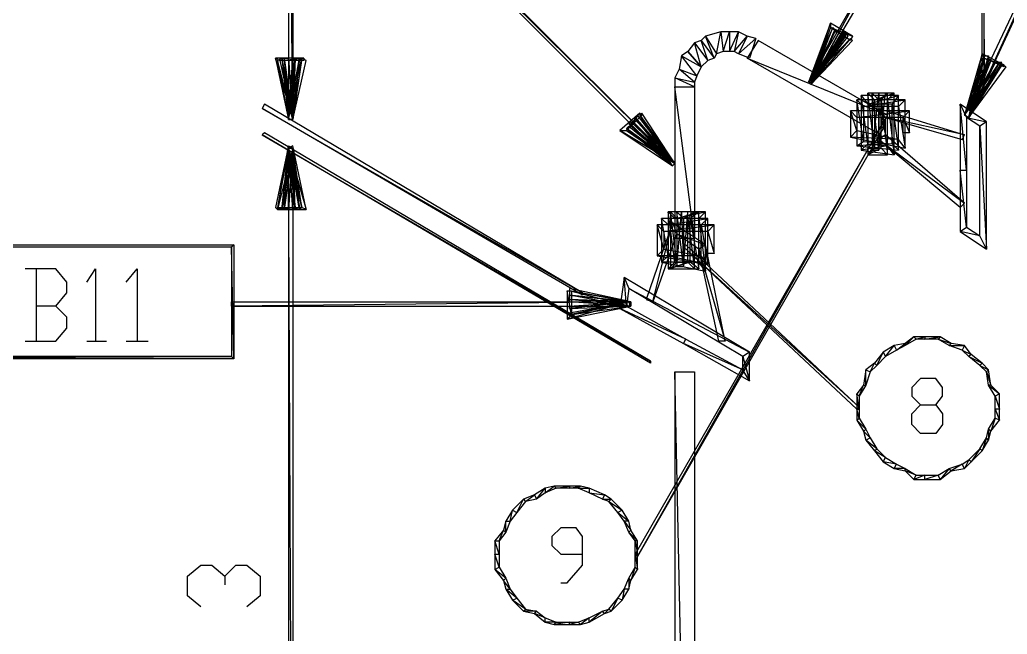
# Model space of a CAD drawing. Header units: millimetres. Extents: x 0 to 818, y 0 to 746.
# Drawn here: x 294 to 348, y 598.4 to 632 of the extents above; entities that cross this region are included whole.
import ezdxf

# ---------------------------------------------------------------- set-up
doc = ezdxf.new("R2010")
doc.units = ezdxf.units.MM
doc.layers.add('DIAGRAM_IMAGE', color=7, linetype='Continuous')
doc.layers.add('DIAGRAM_VECTOR', color=4, linetype='Continuous')
picture_1 = doc.add_image_def('image1.png', size_in_pixel=(3409, 3109))

msp = doc.modelspace()

# ---------------------------------------------------------------- linework, layer by layer
at = {"layer": 'DIAGRAM_VECTOR'}
for p, q in [((329.8, 624.16), (293.44, 660.28)), ((293.44, 660.28), (329.68, 624.04)), ((329.8, 624.16), (293.44, 660.28)), ((293.56, 660.4), (329.8, 624.16)), ((346.6, 649.6), (346.72, 628.72)), ((346.6, 649.6), (346.72, 628.72)), ((346.6, 628.72), (346.6, 649.6)), ((346.72, 628.72), (346.72, 649.6)), ((308.92, 626.56), (308.68, 644.68)), ((308.68, 644.68), (308.68, 626.56)), ((308.92, 626.56), (308.68, 644.68)), ((308.92, 644.68), (308.92, 626.56)), ((354.04, 644.56), (345.64, 626.8)), ((345.88, 626.68), (354.04, 644.56)), ((345.88, 626.68), (354.04, 644.56)), ((354.16, 644.56), (345.88, 626.68)), ((340.6, 634.72), (337.12, 628.6)), ((337.24, 628.48), (340.6, 634.72)), ((337.24, 628.48), (340.6, 634.72)), ((340.84, 634.6), (337.24, 628.48)), ((338.32, 631.84), (337.12, 628.6)), ((337.24, 628.6), (338.32, 631.84)), ((337.24, 628.6), (338.32, 631.84)), ((338.32, 631.84), (338.32, 631.6)), ((338.32, 631.84), (338.32, 631.6)), ((339.52, 631.12), (338.32, 631.84)), ((332.32, 631.36), (331.48, 631.12)), ((332.08, 630.16), (332.32, 631.36)), ((332.08, 630.16), (332.32, 631.36)), ((332.32, 631.36), (332.44, 630.28)), ((332.32, 631.36), (332.44, 630.28)), ((332.8, 631.36), (332.32, 631.36)), ((332.44, 630.28), (332.8, 631.36)), ((332.44, 630.28), (332.8, 631.36)), ((332.8, 631.36), (332.8, 630.28)), ((332.8, 631.36), (332.8, 630.28)), ((332.8, 630.28), (333.28, 631.36)), ((333.28, 631.36), (332.8, 631.36)), ((332.8, 630.28), (333.28, 631.36)), ((333.28, 631.36), (333.04, 630.28)), ((333.28, 631.36), (333.04, 630.28)), ((333.76, 631.12), (333.28, 631.36)), ((338.44, 631.6), (337.12, 628.6)), ((338.44, 631.6), (337.12, 628.6)), ((337.12, 628.6), (339.04, 631.36)), ((338.56, 631.36), (337.12, 628.6)), ((338.32, 631.6), (337.24, 628.6)), ((337.24, 628.48), (338.44, 631.6)), ((337.24, 628.48), (338.44, 631.6)), ((337.24, 628.48), (338.44, 631.6)), ((337.24, 628.48), (338.44, 631.6)), ((338.56, 631.48), (337.24, 628.48)), ((338.56, 631.48), (337.24, 628.48)), ((339.04, 631.36), (337.24, 628.48)), ((337.24, 628.48), (339.16, 631.36)), ((339.04, 631.36), (337.24, 628.48)), ((337.24, 628.48), (338.56, 631.36)), ((337.24, 628.48), (338.56, 631.36)), ((338.8, 631.36), (337.24, 628.48)), ((338.32, 631.6), (339.52, 631.12)), ((338.32, 631.6), (339.52, 631.12)), ((339.4, 630.88), (338.32, 631.6)), ((338.44, 631.6), (338.56, 631.48)), ((338.44, 631.6), (338.56, 631.48)), ((338.56, 631.36), (338.8, 631.36)), ((339.16, 631.36), (339.04, 631.36)), ((330.88, 630.76), (330.52, 630.28)), ((331.24, 630.88), (330.88, 630.76)), ((331.24, 629.44), (330.88, 630.76)), ((331.24, 629.44), (330.88, 630.76)), ((330.88, 630.76), (331.6, 629.8)), ((330.88, 630.76), (331.6, 629.8)), ((331.48, 631.12), (331.24, 630.88)), ((331.6, 629.8), (331.24, 630.88)), ((331.6, 629.8), (331.24, 630.88)), ((331.24, 630.88), (331.96, 629.92)), ((331.24, 630.88), (331.96, 629.92)), ((331.96, 629.92), (331.48, 631.12)), ((331.96, 629.92), (331.48, 631.12)), ((331.48, 631.12), (332.08, 630.16)), ((331.48, 631.12), (332.08, 630.16)), ((333.04, 630.28), (333.76, 631.12)), ((333.04, 630.28), (333.76, 631.12)), ((333.76, 631.12), (333.28, 630.16)), ((333.76, 631.12), (333.28, 630.16)), ((333.28, 630.16), (334.24, 631)), ((333.28, 630.16), (334.24, 631)), ((334.24, 631), (333.76, 631.12)), ((334.36, 630.88), (333.76, 629.92)), ((334.24, 631), (333.88, 629.92)), ((341.44, 626.8), (334.36, 630.88)), ((337.12, 628.6), (339.16, 631.24)), ((337.12, 628.6), (339.04, 631.24)), ((337.12, 628.6), (339.4, 631)), ((339.16, 631.24), (337.24, 628.48)), ((339.16, 631.24), (337.24, 628.48)), ((339.04, 631.24), (337.24, 628.48)), ((339.04, 631.24), (337.24, 628.48)), ((337.24, 628.48), (339.28, 631.12)), ((337.24, 628.48), (339.16, 631.12)), ((339.4, 631), (337.24, 628.48)), ((339.4, 631), (337.24, 628.48)), ((337.24, 628.48), (339.52, 630.88)), ((339.16, 631.12), (339.04, 631.24)), ((339.28, 631.12), (339.16, 631.24)), ((339.52, 631.12), (339.4, 630.88)), ((339.52, 630.88), (339.4, 631)), ((330.52, 630.28), (330.16, 630.04)), ((331.24, 629.44), (330.52, 630.28)), ((330.52, 630.28), (331.24, 629.44)), ((332.44, 630.28), (332.08, 630.16)), ((332.8, 630.28), (332.44, 630.28)), ((333.04, 630.28), (332.8, 630.28)), ((333.28, 630.16), (333.04, 630.28)), ((308.92, 626.56), (307.96, 629.92)), ((307.96, 629.92), (308.68, 626.56)), ((308.92, 626.56), (307.96, 629.92)), ((307.96, 629.92), (308.2, 629.8)), ((307.96, 629.92), (308.2, 629.8)), ((309.52, 629.92), (307.96, 629.92)), ((308.08, 629.8), (308.32, 629.92)), ((308.92, 626.56), (308.08, 629.8)), ((308.08, 629.8), (308.68, 626.56)), ((308.92, 626.56), (308.08, 629.8)), ((308.2, 629.8), (309.52, 629.92)), ((308.2, 629.8), (309.52, 629.92)), ((308.2, 629.8), (308.92, 626.56)), ((309.52, 629.8), (308.2, 629.8)), ((308.32, 629.92), (308.92, 626.56)), ((308.92, 626.56), (308.32, 629.92)), ((308.32, 629.92), (308.68, 626.56)), ((308.92, 626.56), (308.32, 629.92)), ((308.32, 629.92), (308.44, 629.92)), ((308.44, 629.92), (308.92, 626.56)), ((308.92, 626.56), (308.44, 629.92)), ((308.44, 629.92), (308.68, 626.56)), ((308.92, 626.56), (308.44, 629.92)), ((308.44, 629.92), (308.68, 629.92)), ((308.68, 626.56), (309.4, 629.92)), ((308.68, 626.56), (309.28, 629.92)), ((308.68, 626.56), (309.04, 629.92)), ((308.68, 626.56), (308.92, 629.92)), ((308.68, 629.92), (308.92, 626.56)), ((309.4, 629.92), (308.92, 626.56)), ((309.4, 629.92), (308.92, 626.56)), ((309.28, 629.92), (308.92, 626.56)), ((309.28, 629.92), (308.92, 626.56)), ((309.04, 629.92), (308.92, 626.56)), ((308.92, 626.56), (309.28, 629.92)), ((309.04, 629.92), (308.92, 626.56)), ((309.04, 629.92), (308.92, 629.92)), ((308.92, 629.92), (308.92, 626.56)), ((308.92, 626.56), (309.04, 629.92)), ((308.92, 629.92), (308.92, 626.56)), ((308.92, 626.56), (309.64, 629.8)), ((308.92, 626.56), (309.4, 629.8)), ((309.28, 629.92), (309.04, 629.92)), ((309.4, 629.8), (309.28, 629.92)), ((309.64, 629.8), (309.4, 629.92)), ((309.52, 629.92), (309.52, 629.8)), ((330.16, 630.04), (330.04, 629.32)), ((331, 628.96), (330.16, 630.04)), ((331, 628.96), (330.16, 630.04)), ((330.16, 630.04), (331.24, 629.44)), ((330.16, 630.04), (331.24, 629.44)), ((331.6, 629.8), (331.24, 629.44)), ((331.96, 629.92), (331.6, 629.8)), ((332.08, 630.16), (331.96, 629.92)), ((333.88, 629.92), (333.28, 630.16)), ((333.76, 629.92), (341.44, 626.8)), ((333.76, 629.92), (341.44, 626.8)), ((340.84, 625.84), (333.76, 629.92)), ((346.6, 630.16), (345.64, 626.8)), ((346.72, 630.04), (345.64, 626.8)), ((346.72, 629.92), (345.64, 626.8)), ((346.96, 629.92), (345.64, 626.8)), ((345.64, 626.8), (347.56, 629.68)), ((345.64, 626.8), (347.32, 629.68)), ((345.64, 626.8), (347.32, 629.68)), ((345.88, 626.68), (346.6, 630.16)), ((345.88, 626.68), (346.6, 630.16)), ((345.88, 626.68), (346.72, 630.04)), ((345.88, 626.68), (346.72, 630.04)), ((346.96, 630.04), (345.88, 626.68)), ((346.72, 629.92), (345.88, 626.68)), ((345.88, 626.68), (346.72, 629.92)), ((345.88, 626.68), (346.72, 629.92)), ((345.88, 626.68), (346.96, 629.92)), ((345.88, 626.68), (346.96, 629.92)), ((346.96, 629.8), (345.88, 626.68)), ((347.08, 629.8), (345.88, 626.68)), ((347.56, 629.68), (345.88, 626.68)), ((345.88, 626.68), (347.68, 629.68)), ((347.56, 629.68), (345.88, 626.68)), ((347.32, 629.68), (345.88, 626.68)), ((345.88, 626.68), (347.56, 629.68)), ((347.32, 629.68), (345.88, 626.68)), ((347.32, 629.68), (345.88, 626.68)), ((345.88, 626.68), (347.56, 629.68)), ((347.32, 629.68), (345.88, 626.68)), ((346.6, 630.16), (346.72, 629.92)), ((346.6, 630.16), (346.72, 629.92)), ((347.8, 629.56), (346.6, 630.16)), ((346.72, 630.04), (346.96, 630.04)), ((346.72, 629.92), (347.8, 629.56)), ((346.72, 629.92), (347.8, 629.56)), ((347.8, 629.44), (346.72, 629.92)), ((346.72, 629.92), (346.96, 629.8)), ((346.96, 629.92), (347.08, 629.8)), ((347.56, 629.68), (347.32, 629.68)), ((347.56, 629.68), (347.32, 629.68)), ((347.68, 629.68), (347.56, 629.68)), ((330.04, 629.32), (329.8, 628.84)), ((330.88, 628.6), (330.04, 629.32)), ((330.88, 628.6), (330.04, 629.32)), ((330.04, 629.32), (331, 628.96)), ((330.04, 629.32), (331, 628.96)), ((331.24, 629.44), (331, 628.96)), ((345.64, 626.8), (347.68, 629.56)), ((347.68, 629.56), (345.88, 626.68)), ((347.68, 629.56), (345.88, 626.68)), ((345.88, 626.68), (347.92, 629.44)), ((347.92, 629.44), (347.68, 629.56)), ((347.8, 629.56), (347.8, 629.44)), ((330.88, 628.36), (329.8, 628.84)), ((329.8, 628.84), (329.8, 628.36)), ((330.88, 628.36), (329.8, 628.84)), ((329.8, 628.84), (330.88, 628.6)), ((329.8, 628.84), (330.88, 628.6)), ((331, 628.96), (330.88, 628.6)), ((330.88, 628.6), (330.88, 628.36)), ((337.24, 628.48), (337.12, 628.6)), ((337.12, 628.6), (337.24, 628.6)), ((337.24, 628.48), (337.12, 628.6)), ((337.12, 628.6), (337.24, 628.48)), ((337.24, 628.48), (337.12, 628.6)), ((337.12, 628.6), (337.24, 628.48)), ((337.24, 628.48), (337.12, 628.6)), ((337.12, 628.6), (337.24, 628.48)), ((337.12, 628.6), (337.24, 628.48)), ((346.72, 628.72), (346.6, 628.72)), ((330.88, 620.08), (329.8, 628.36)), ((329.8, 628.36), (329.8, 620.08)), ((330.88, 620.08), (329.8, 628.36)), ((329.8, 628.36), (330.88, 628.36)), ((329.8, 628.36), (330.88, 628.36)), ((330.88, 628.36), (330.88, 620.08)), ((340.12, 625.36), (339.76, 627.64)), ((339.76, 627.64), (339.76, 625.12)), ((340.12, 625.36), (339.76, 627.64)), ((339.76, 627.64), (340.12, 627.28)), ((339.76, 627.64), (340.12, 627.28)), ((342.4, 627.64), (339.76, 627.64)), ((340.36, 625.24), (340, 627.88)), ((340, 627.88), (340, 624.88)), ((340.36, 625.24), (340, 627.88)), ((340, 627.88), (340.36, 627.4)), ((340, 627.88), (340.36, 627.4)), ((342.04, 627.88), (340, 627.88)), ((340.12, 627.28), (342.4, 627.64)), ((340.12, 627.28), (342.4, 627.64)), ((340.72, 625), (340.36, 628)), ((340.36, 628), (340.36, 624.64)), ((340.72, 625), (340.36, 628)), ((340.36, 628), (340.72, 627.64)), ((340.36, 628), (340.72, 627.64)), ((341.8, 628), (340.36, 628)), ((340.36, 627.4), (342.04, 627.88)), ((340.36, 627.4), (342.04, 627.88)), ((340.6, 624.88), (340.96, 628)), ((340.96, 624.88), (340.6, 628)), ((340.6, 628), (340.6, 624.88)), ((340.96, 624.88), (340.6, 628)), ((340.6, 628), (340.96, 627.64)), ((340.6, 628), (340.96, 627.64)), ((341.44, 628), (340.6, 628)), ((340.72, 627.64), (341.8, 628)), ((340.72, 627.64), (341.8, 628)), ((340.72, 627.64), (340.72, 625)), ((341.44, 627.64), (340.72, 627.64)), ((341.32, 628), (340.96, 628)), ((340.96, 628), (340.96, 624.88)), ((340.96, 624.88), (341.32, 628)), ((340.96, 628), (340.96, 624.88)), ((340.96, 627.64), (341.44, 628)), ((340.96, 627.64), (341.44, 628)), ((340.96, 627.64), (340.96, 624.88)), ((341.08, 627.64), (340.96, 627.64)), ((341.44, 628), (341.08, 627.64)), ((341.44, 628), (341.08, 627.64)), ((341.08, 627.64), (341.44, 624.64)), ((341.08, 627.64), (341.44, 624.64)), ((341.08, 625), (341.08, 627.64)), ((341.44, 624.64), (341.44, 628)), ((341.8, 628), (341.44, 627.64)), ((341.8, 628), (341.44, 627.64)), ((341.44, 627.64), (341.8, 624.64)), ((341.44, 627.64), (341.8, 624.64)), ((341.44, 625.12), (341.44, 627.64)), ((342.04, 627.88), (341.68, 627.4)), ((342.04, 627.88), (341.68, 627.4)), ((341.8, 624.64), (341.8, 628)), ((342.04, 624.88), (342.04, 627.88)), ((342.4, 627.64), (342.04, 627.28)), ((342.4, 627.64), (342.04, 627.28)), ((342.4, 625), (342.4, 627.64)), ((307.36, 627.4), (307.24, 627.16)), ((307.24, 627.16), (324.76, 617.08)), ((307.24, 627.16), (324.76, 617.08)), ((324.76, 616.96), (307.24, 627.16)), ((324.76, 617.08), (307.36, 627.4)), ((339.76, 625.96), (339.4, 627.04)), ((339.4, 627.04), (339.4, 625.6)), ((339.76, 625.96), (339.4, 627.04)), ((339.4, 627.04), (339.76, 626.68)), ((339.4, 627.04), (339.76, 626.68)), ((342.64, 627.04), (339.4, 627.04)), ((339.76, 626.68), (342.64, 627.04)), ((339.76, 626.68), (342.64, 627.04)), ((340.12, 627.28), (340.12, 625.36)), ((342.04, 627.28), (340.12, 627.28)), ((340.36, 627.4), (340.36, 625.24)), ((341.68, 627.4), (340.36, 627.4)), ((341.32, 626.68), (340.96, 627.16)), ((340.96, 627.16), (345.64, 625.72)), ((341.32, 626.68), (340.96, 627.16)), ((340.96, 627.16), (341.32, 625.72)), ((340.96, 627.16), (341.32, 625.72)), ((340.96, 625.48), (340.96, 627.16)), ((341.68, 627.4), (342.04, 624.88)), ((341.68, 627.4), (342.04, 624.88)), ((341.68, 625.24), (341.68, 627.4)), ((342.04, 627.28), (342.4, 625)), ((342.04, 627.28), (342.4, 625)), ((342.04, 625.48), (342.04, 627.28)), ((342.64, 627.04), (342.28, 626.68)), ((342.64, 627.04), (342.28, 626.68)), ((342.64, 625.84), (342.64, 627.04)), ((345.76, 623.8), (345.4, 627.4)), ((345.4, 627.4), (345.4, 623.8)), ((345.76, 623.8), (345.4, 627.4)), ((345.4, 627.4), (345.76, 626.68)), ((345.4, 627.4), (345.76, 626.68)), ((346.84, 626.44), (345.4, 627.4)), ((308.92, 626.56), (308.68, 626.56)), ((308.68, 626.56), (308.92, 626.56)), ((308.92, 626.56), (308.68, 626.56)), ((308.68, 626.56), (308.92, 626.56)), ((308.92, 626.56), (308.68, 626.56)), ((308.68, 626.56), (308.92, 626.56)), ((308.92, 626.56), (308.68, 626.56)), ((308.68, 626.56), (308.92, 626.56)), ((308.68, 626.56), (308.92, 626.56)), ((327.88, 626.92), (326.8, 625.96)), ((327.16, 625.96), (327.88, 626.92)), ((327.16, 625.96), (327.88, 626.92)), ((328, 626.8), (327.16, 625.96)), ((327.28, 626.32), (327.4, 626.44)), ((327.28, 626.32), (327.4, 626.44)), ((327.4, 626.44), (329.8, 624.16)), ((327.4, 626.44), (329.8, 624.16)), ((327.64, 626.56), (327.52, 626.44)), ((327.52, 626.44), (329.8, 624.16)), ((327.52, 626.44), (329.8, 624.16)), ((329.68, 624.04), (327.52, 626.44)), ((327.76, 626.8), (327.64, 626.68)), ((327.76, 626.8), (327.64, 626.68)), ((327.64, 626.68), (329.8, 624.16)), ((327.64, 626.68), (329.8, 624.16)), ((329.68, 624.04), (327.64, 626.68)), ((327.64, 626.68), (329.8, 624.16)), ((327.64, 626.68), (329.8, 624.16)), ((329.68, 624.04), (327.64, 626.68)), ((329.8, 624.16), (327.64, 626.56)), ((329.8, 624.16), (327.76, 626.8)), ((329.8, 624.16), (327.76, 626.8)), ((328, 626.92), (327.88, 626.8)), ((327.88, 626.92), (328, 626.8)), ((327.88, 626.8), (329.8, 624.16)), ((327.88, 626.8), (329.8, 624.16)), ((329.68, 624.04), (327.88, 626.8)), ((329.8, 624.16), (328, 626.92)), ((339.76, 626.68), (339.76, 625.96)), ((342.28, 626.68), (339.76, 626.68)), ((341.44, 626.8), (340.84, 625.84)), ((345.64, 625.72), (341.32, 626.68)), ((341.32, 626.68), (345.52, 625.48)), ((345.64, 625.72), (341.32, 626.68)), ((341.32, 625.72), (341.32, 626.68)), ((342.28, 626.68), (342.64, 625.84)), ((342.28, 626.68), (342.64, 625.84)), ((342.28, 625.84), (342.28, 626.68)), ((345.88, 626.68), (345.64, 626.8)), ((345.64, 626.8), (345.88, 626.68)), ((345.88, 626.68), (345.64, 626.8)), ((345.64, 626.8), (345.88, 626.68)), ((345.88, 626.68), (345.64, 626.8)), ((345.64, 626.8), (345.88, 626.68)), ((345.88, 626.68), (345.64, 626.8)), ((345.64, 626.8), (345.88, 626.68)), ((345.64, 626.8), (345.88, 626.68)), ((345.76, 626.68), (345.76, 623.8)), ((345.76, 626.68), (346.84, 626.44)), ((345.76, 626.68), (346.84, 626.44)), ((346.48, 626.2), (345.76, 626.68)), ((346.84, 626.44), (346.48, 626.2)), ((346.84, 626.44), (346.48, 626.2)), ((346.84, 619.48), (346.84, 626.44)), ((329.8, 624.16), (326.8, 625.96)), ((326.8, 625.96), (329.68, 624.04)), ((329.8, 624.16), (326.8, 625.96)), ((326.8, 625.96), (327.16, 625.96)), ((326.8, 625.96), (327.16, 625.96)), ((327.16, 626.08), (327.28, 626.2)), ((329.8, 624.16), (327.16, 626.08)), ((327.16, 626.08), (329.68, 624.04)), ((329.8, 624.16), (327.16, 626.08)), ((327.16, 625.96), (329.8, 624.16)), ((329.8, 624.16), (327.28, 626.32)), ((327.28, 626.32), (329.68, 624.04)), ((329.8, 624.16), (327.28, 626.32)), ((329.8, 624.16), (327.28, 626.32)), ((327.28, 626.32), (329.68, 624.04)), ((329.8, 624.16), (327.28, 626.32)), ((327.28, 626.2), (329.8, 624.16)), ((341.08, 626.2), (327.64, 602.8)), ((327.76, 602.68), (341.08, 626.2)), ((327.76, 602.68), (341.08, 626.2)), ((341.2, 626.08), (327.76, 602.68)), ((339.4, 625.6), (339.76, 625.96)), ((339.4, 625.6), (339.76, 625.96)), ((339.76, 625.96), (342.04, 625.48)), ((341.08, 626.2), (341.2, 626.08)), ((346.48, 626.2), (346.84, 619.48)), ((346.48, 626.2), (346.84, 619.48)), ((346.48, 620.2), (346.48, 626.2)), ((307.36, 625.84), (307.24, 625.72)), ((307.24, 625.72), (328.48, 613.36)), ((307.24, 625.72), (328.48, 613.36)), ((328.48, 613.24), (307.24, 625.72)), ((328.48, 613.36), (307.36, 625.84)), ((342.04, 625.48), (339.4, 625.6)), ((339.4, 625.6), (342.4, 625)), ((342.04, 625.48), (339.4, 625.6)), ((339.76, 625.12), (340.12, 625.36)), ((339.76, 625.12), (340.12, 625.36)), ((340.12, 625.36), (341.68, 625.24)), ((341.32, 625.72), (340.96, 625.48)), ((341.32, 625.72), (340.96, 625.48)), ((340.96, 625.48), (345.64, 622)), ((340.96, 625.48), (345.64, 622)), ((345.4, 621.76), (340.96, 625.48)), ((345.64, 622), (341.32, 625.72)), ((342.4, 625), (342.04, 625.48)), ((342.4, 625), (342.04, 625.48)), ((342.64, 625.84), (342.28, 625.84)), ((345.52, 625.48), (345.64, 625.72)), ((308.68, 625.12), (307.96, 621.76)), ((308.08, 621.64), (308.68, 625.12)), ((308.08, 621.64), (308.68, 625.12)), ((308.92, 625), (308.08, 621.64)), ((308.68, 625), (308.08, 621.76)), ((308.32, 621.64), (308.68, 625)), ((308.32, 621.64), (308.68, 625)), ((308.92, 625), (308.32, 621.64)), ((308.68, 625), (308.32, 621.76)), ((308.44, 621.64), (308.68, 625)), ((308.44, 621.64), (308.68, 625)), ((308.92, 625), (308.44, 621.64)), ((308.68, 625), (308.44, 621.76)), ((308.68, 625.12), (308.92, 625)), ((308.92, 625.12), (308.68, 625)), ((308.68, 625), (309.64, 621.64)), ((308.68, 625), (309.64, 621.64)), ((309.4, 621.76), (308.68, 625)), ((308.68, 625), (308.92, 625)), ((308.92, 625), (308.68, 625)), ((308.68, 625), (309.4, 621.76)), ((308.68, 625), (309.4, 621.76)), ((309.28, 621.64), (308.68, 625)), ((308.68, 625), (308.92, 625)), ((308.92, 625), (308.68, 625)), ((308.68, 625), (309.28, 621.76)), ((308.68, 625), (309.28, 621.76)), ((309.04, 621.64), (308.68, 625)), ((308.68, 621.64), (308.68, 625)), ((308.68, 621.64), (308.68, 625)), ((308.68, 625), (308.92, 625)), ((308.92, 625), (308.68, 621.64)), ((308.92, 625), (308.68, 625)), ((308.68, 625), (309.04, 621.76)), ((308.68, 625), (309.04, 621.76)), ((308.92, 621.64), (308.68, 625)), ((308.92, 573.16), (308.68, 625)), ((308.68, 625), (308.68, 573.16)), ((308.92, 573.16), (308.68, 625)), ((308.68, 625), (308.92, 625)), ((309.64, 621.64), (308.92, 625.12)), ((309.4, 621.76), (308.92, 625)), ((309.28, 621.76), (308.92, 625)), ((309.04, 621.76), (308.92, 625)), ((308.92, 625), (308.92, 573.16)), ((341.68, 625.24), (339.76, 625.12)), ((341.68, 625.24), (339.76, 625.12)), ((339.76, 625.12), (342.04, 624.88)), ((340, 624.88), (340.36, 625.24)), ((340, 624.88), (340.36, 625.24)), ((341.44, 625.12), (340, 624.88)), ((341.44, 625.12), (340, 624.88)), ((340, 624.88), (341.8, 624.64)), ((340.36, 625.24), (341.44, 625.12)), ((341.08, 625), (340.36, 624.64)), ((341.08, 625), (340.36, 624.64)), ((340.36, 624.64), (340.72, 625)), ((340.36, 624.64), (340.72, 625)), ((340.96, 624.88), (340.6, 624.88)), ((340.6, 624.88), (340.96, 624.88)), ((340.72, 625), (341.08, 625)), ((341.44, 624.64), (341.08, 625)), ((341.44, 624.64), (341.08, 625)), ((341.8, 624.64), (341.44, 625.12)), ((341.8, 624.64), (341.44, 625.12)), ((342.04, 624.88), (341.68, 625.24)), ((342.04, 624.88), (341.68, 625.24)), ((340.36, 624.64), (341.44, 624.64)), ((329.8, 624.16), (329.68, 624.04)), ((329.68, 624.04), (329.8, 624.16)), ((329.8, 624.16), (329.68, 624.04)), ((329.68, 624.04), (329.8, 624.16)), ((329.8, 624.16), (329.68, 624.04)), ((329.68, 624.04), (329.8, 624.16)), ((329.8, 624.16), (329.68, 624.04)), ((329.68, 624.04), (329.8, 624.16)), ((329.68, 624.04), (329.8, 624.16)), ((345.76, 620.68), (345.4, 623.8)), ((345.4, 623.8), (345.4, 620.44)), ((345.76, 620.68), (345.4, 623.8)), ((345.4, 623.8), (345.76, 623.8)), ((345.4, 623.8), (345.76, 623.8)), ((345.76, 623.8), (345.76, 620.68)), ((307.96, 621.76), (308.08, 621.64)), ((309.4, 621.76), (308.08, 621.64)), ((309.4, 621.76), (308.08, 621.64)), ((308.08, 621.64), (308.08, 621.76)), ((308.08, 621.76), (309.4, 621.76)), ((308.08, 621.76), (308.32, 621.64)), ((308.08, 621.64), (309.64, 621.64)), ((308.32, 621.76), (308.44, 621.64)), ((308.44, 621.76), (308.68, 621.64)), ((309.04, 621.76), (308.92, 621.64)), ((309.28, 621.76), (309.04, 621.64)), ((309.4, 621.76), (309.28, 621.64)), ((309.64, 621.64), (309.4, 621.76)), ((309.64, 621.64), (309.4, 621.76)), ((345.64, 622), (345.4, 621.76)), ((329.44, 619.12), (329.08, 621.16)), ((329.08, 621.16), (329.08, 618.76)), ((329.44, 619.12), (329.08, 621.16)), ((329.08, 621.16), (329.44, 620.8)), ((329.08, 621.16), (329.44, 620.8)), ((331.6, 621.16), (329.08, 621.16)), ((329.8, 618.76), (329.44, 621.52)), ((329.44, 621.52), (329.44, 618.4)), ((329.8, 618.76), (329.44, 621.52)), ((329.44, 621.52), (329.8, 621.16)), ((329.44, 621.52), (329.8, 621.16)), ((331.48, 621.52), (329.44, 621.52)), ((329.44, 620.8), (331.6, 621.16)), ((329.44, 620.8), (331.6, 621.16)), ((329.92, 618.76), (329.56, 621.52)), ((329.56, 621.52), (329.56, 618.4)), ((329.92, 618.76), (329.56, 621.52)), ((329.56, 621.52), (329.92, 621.16)), ((329.56, 621.52), (329.92, 621.16)), ((331.12, 621.52), (329.56, 621.52)), ((329.8, 621.16), (331.48, 621.52)), ((329.8, 621.16), (331.48, 621.52)), ((329.8, 621.16), (329.8, 618.76)), ((331.12, 621.16), (329.8, 621.16)), ((329.92, 618.52), (330.16, 621.52)), ((330.28, 618.52), (329.92, 621.52)), ((329.92, 621.52), (329.92, 618.52)), ((330.28, 618.52), (329.92, 621.52)), ((329.92, 621.52), (330.28, 621.16)), ((329.92, 621.52), (330.28, 621.16)), ((330.88, 621.52), (329.92, 621.52)), ((329.92, 621.16), (331.12, 621.52)), ((329.92, 621.16), (331.12, 621.52)), ((329.92, 621.16), (329.92, 618.76)), ((330.64, 621.16), (329.92, 621.16)), ((330.52, 621.52), (330.16, 621.52)), ((330.16, 621.52), (330.28, 618.52)), ((330.16, 621.52), (330.28, 618.52)), ((330.28, 618.52), (330.52, 621.52)), ((330.28, 621.16), (330.88, 621.52)), ((330.28, 621.16), (330.88, 621.52)), ((330.28, 621.16), (330.28, 618.52)), ((330.52, 621.16), (330.28, 621.16)), ((330.88, 621.52), (330.52, 621.16)), ((330.88, 621.52), (330.52, 621.16)), ((330.52, 621.16), (330.88, 618.4)), ((330.52, 621.16), (330.88, 618.4)), ((330.52, 618.76), (330.52, 621.16)), ((331.12, 621.52), (330.64, 621.16)), ((331.12, 621.52), (330.64, 621.16)), ((330.64, 621.16), (331.12, 618.4)), ((330.64, 621.16), (331.12, 618.4)), ((330.64, 618.76), (330.64, 621.16)), ((330.88, 618.4), (330.88, 621.52)), ((331.12, 618.4), (331.12, 621.52)), ((331.48, 621.52), (331.12, 621.16)), ((331.48, 621.52), (331.12, 621.16)), ((331.12, 621.16), (331.48, 618.28)), ((331.12, 621.16), (331.48, 618.28)), ((331.12, 618.76), (331.12, 621.16)), ((331.6, 621.16), (331.24, 620.8)), ((331.6, 621.16), (331.24, 620.8)), ((331.48, 618.28), (331.48, 621.52)), ((331.6, 618.64), (331.6, 621.16)), ((329.68, 620.92), (328.24, 616.72)), ((328.6, 616.6), (329.68, 620.92)), ((328.6, 616.6), (329.68, 620.92)), ((329.2, 619.48), (328.84, 620.8)), ((328.84, 620.8), (328.84, 619.12)), ((329.2, 619.48), (328.84, 620.8)), ((328.84, 620.8), (329.2, 620.44)), ((328.84, 620.8), (329.2, 620.44)), ((331.96, 620.8), (328.84, 620.8)), ((329.2, 620.44), (331.96, 620.8)), ((329.2, 620.44), (331.96, 620.8)), ((329.44, 620.8), (329.44, 619.12)), ((331.24, 620.8), (329.44, 620.8)), ((329.68, 620.92), (329.92, 620.32)), ((329.68, 620.92), (329.92, 620.32)), ((331.48, 619.72), (329.68, 620.92)), ((331.24, 620.8), (331.6, 618.64)), ((331.24, 620.8), (331.6, 618.64)), ((331.24, 619.12), (331.24, 620.8)), ((331.96, 620.8), (331.6, 620.44)), ((331.96, 620.8), (331.6, 620.44)), ((331.96, 619.24), (331.96, 620.8)), ((345.4, 620.44), (345.76, 620.68)), ((345.4, 620.44), (345.76, 620.68)), ((345.76, 620.68), (346.48, 620.2)), ((329.92, 620.32), (328.6, 616.6)), ((329.2, 620.44), (329.2, 619.48)), ((331.6, 620.44), (329.2, 620.44)), ((329.8, 620.08), (330.88, 620.08)), ((329.92, 620.32), (331.48, 619.72)), ((329.92, 620.32), (331.48, 619.72)), ((331.12, 619.48), (329.92, 620.32)), ((331.6, 620.44), (331.96, 619.24)), ((331.6, 620.44), (331.96, 619.24)), ((331.6, 619.24), (331.6, 620.44)), ((346.48, 620.2), (345.4, 620.44)), ((345.4, 620.44), (346.84, 619.48)), ((346.48, 620.2), (345.4, 620.44)), ((346.84, 619.48), (346.48, 620.2)), ((346.84, 619.48), (346.48, 620.2)), ((272.08, 619.72), (305.68, 619.72)), ((305.68, 619.72), (272.2, 619.6)), ((305.68, 619.72), (272.2, 619.6)), ((272.2, 619.6), (305.56, 619.6)), ((305.56, 619.6), (305.68, 619.72)), ((305.56, 619.6), (305.68, 619.72)), ((305.68, 613.48), (305.56, 619.6)), ((305.56, 619.6), (305.56, 613.6)), ((305.68, 613.48), (305.56, 619.6)), ((305.68, 619.72), (305.68, 613.48)), ((328.84, 619.12), (329.2, 619.48)), ((328.84, 619.12), (329.2, 619.48)), ((329.2, 619.48), (331.24, 619.12)), ((330.4, 619.72), (330.28, 619.6)), ((330.28, 619.6), (339.88, 610.84)), ((330.28, 619.6), (339.88, 610.84)), ((339.76, 610.72), (330.28, 619.6)), ((339.88, 610.84), (330.4, 619.72)), ((331.48, 619.72), (331.12, 619.48)), ((331.48, 619.72), (331.12, 619.48)), ((331.12, 619.48), (332.56, 614.44)), ((331.12, 619.48), (332.56, 614.44)), ((332.2, 614.44), (331.12, 619.48)), ((332.56, 614.44), (331.48, 619.72)), ((331.24, 619.12), (328.84, 619.12)), ((328.84, 619.12), (331.6, 618.64)), ((331.24, 619.12), (328.84, 619.12)), ((329.08, 618.76), (329.44, 619.12)), ((329.08, 618.76), (329.44, 619.12)), ((329.44, 619.12), (331.12, 618.76)), ((331.6, 618.64), (331.24, 619.12)), ((331.6, 618.64), (331.24, 619.12)), ((331.96, 619.24), (331.6, 619.24)), ((295.96, 618.4), (294.28, 618.4)), ((294.88, 618.4), (294.88, 614.44)), ((296.56, 617.68), (295.96, 618.4)), ((297.64, 617.68), (298.12, 618.4)), ((298.12, 618.4), (298.12, 614.44)), ((299.8, 617.68), (300.4, 618.4)), ((300.4, 618.4), (300.4, 614.44)), ((331.12, 618.76), (329.08, 618.76)), ((329.08, 618.76), (331.48, 618.28)), ((331.12, 618.76), (329.08, 618.76)), ((330.64, 618.76), (329.44, 618.4)), ((330.64, 618.76), (329.44, 618.4)), ((329.44, 618.4), (329.8, 618.76)), ((329.44, 618.4), (329.8, 618.76)), ((329.44, 618.4), (331.12, 618.4)), ((330.52, 618.76), (329.56, 618.4)), ((330.52, 618.76), (329.56, 618.4)), ((329.56, 618.4), (329.92, 618.76)), ((329.56, 618.4), (329.92, 618.76)), ((329.56, 618.4), (330.88, 618.4)), ((329.8, 618.76), (330.64, 618.76)), ((329.92, 618.76), (330.52, 618.76)), ((330.28, 618.52), (329.92, 618.52)), ((329.92, 618.52), (330.28, 618.52)), ((330.88, 618.4), (330.52, 618.76)), ((330.88, 618.4), (330.52, 618.76)), ((331.12, 618.4), (330.64, 618.76)), ((331.12, 618.4), (330.64, 618.76)), ((331.48, 618.28), (331.12, 618.76)), ((331.48, 618.28), (331.12, 618.76)), ((327.04, 617.92), (326.8, 616.24)), ((327.16, 616.36), (327.04, 617.92)), ((327.16, 616.36), (327.04, 617.92)), ((327.04, 617.92), (327.28, 617.32)), ((327.04, 617.92), (327.28, 617.32)), ((333.88, 613.84), (327.04, 617.92)), ((296.56, 617.08), (296.56, 617.68)), ((324.04, 617.32), (324.04, 617.2)), ((327.4, 616.6), (324.04, 617.32)), ((327.28, 617.32), (327.16, 616.36)), ((327.28, 617.32), (333.88, 613.84)), ((327.28, 617.32), (333.88, 613.84)), ((333.52, 613.6), (327.28, 617.32)), ((295.96, 616.36), (296.56, 617.08)), ((324.16, 615.88), (323.92, 617.2)), ((323.92, 617.2), (323.92, 615.64)), ((324.16, 615.88), (323.92, 617.2)), ((323.92, 617.2), (324.16, 617.2)), ((324.04, 617.2), (327.4, 616.6)), ((324.04, 617.2), (327.4, 616.6)), ((327.28, 616.36), (324.04, 617.2)), ((324.04, 617.2), (324.04, 616.96)), ((327.4, 616.6), (324.04, 617.2)), ((324.04, 616.96), (327.4, 616.6)), ((324.04, 616.96), (327.4, 616.6)), ((327.28, 616.36), (324.04, 616.96)), ((324.04, 616.96), (324.04, 616.72)), ((327.4, 616.6), (324.04, 616.96)), ((324.04, 616.72), (327.4, 616.6)), ((324.04, 616.72), (327.4, 616.6)), ((327.4, 616.36), (324.04, 616.72)), ((324.04, 616.72), (324.04, 616.6)), ((327.4, 616.6), (324.04, 616.72)), ((324.16, 617.2), (324.16, 615.88)), ((324.76, 617.08), (324.76, 616.96)), ((328.24, 616.72), (328.6, 616.6)), ((295.96, 616.36), (294.88, 616.36)), ((296.56, 615.76), (295.96, 616.36)), ((327.4, 616.6), (305.56, 616.36)), ((327.4, 616.6), (305.56, 616.36)), ((305.56, 616.36), (305.56, 616.6)), ((305.56, 616.6), (327.4, 616.6)), ((305.56, 616.36), (327.4, 616.36)), ((327.28, 616.6), (323.92, 615.64)), ((327.28, 616.6), (323.92, 615.64)), ((323.92, 615.64), (327.4, 616.36)), ((327.28, 616.6), (324.04, 615.88)), ((327.28, 616.6), (324.04, 615.88)), ((324.04, 616), (327.28, 616.6)), ((327.4, 616.6), (324.04, 616.24)), ((327.4, 616.6), (324.04, 616.24)), ((324.04, 616.36), (327.4, 616.6)), ((324.04, 616.6), (327.4, 616.6)), ((324.04, 616.6), (327.4, 616.6)), ((327.4, 616.36), (324.04, 616.6)), ((327.4, 616.6), (324.04, 616.24)), ((327.4, 616.6), (324.04, 616.24)), ((324.04, 616.36), (327.4, 616.6)), ((324.04, 615.88), (327.4, 616.36)), ((324.04, 616.24), (327.4, 616.36)), ((324.04, 616.24), (324.04, 616.36)), ((324.04, 616.24), (327.4, 616.36)), ((324.04, 616.24), (324.04, 616.36)), ((324.16, 615.88), (327.28, 616.6)), ((326.8, 616.24), (327.16, 616.36)), ((326.8, 616.24), (327.16, 616.36)), ((330.4, 614.56), (326.8, 616.24)), ((326.8, 616.24), (330.28, 614.32)), ((330.4, 614.56), (326.8, 616.24)), ((327.16, 616.36), (330.4, 614.56)), ((327.4, 616.6), (327.28, 616.36)), ((327.4, 616.36), (327.28, 616.6)), ((327.4, 616.6), (327.28, 616.36)), ((327.4, 616.36), (327.28, 616.6)), ((327.4, 616.6), (327.4, 616.36)), ((327.4, 616.36), (327.4, 616.6)), ((327.4, 616.6), (327.4, 616.36)), ((327.4, 616.36), (327.4, 616.6)), ((327.4, 616.36), (327.4, 616.6)), ((296.56, 615.16), (296.56, 615.76)), ((323.92, 615.64), (324.16, 615.88)), ((323.92, 615.64), (324.16, 615.88)), ((324.04, 615.88), (324.04, 616)), ((295.96, 614.44), (296.56, 615.16)), ((330.28, 614.32), (330.4, 614.56)), ((330.28, 614.32), (330.4, 614.56)), ((330.4, 614.56), (333.52, 612.88)), ((342.4, 614.2), (342.88, 614.68)), ((342.88, 614.68), (342.4, 614.32)), ((342.4, 614.2), (342.88, 614.68)), ((343, 614.56), (342.4, 614.2)), ((342.88, 614.68), (343, 614.56)), ((343.48, 614.68), (342.88, 614.68)), ((342.88, 614.68), (343, 614.56)), ((343, 614.56), (343.48, 614.68)), ((343, 614.56), (343.48, 614.68)), ((343.48, 614.56), (343, 614.56)), ((343.48, 614.68), (343.48, 614.56)), ((343.48, 614.68), (343.48, 614.56)), ((343.48, 614.56), (344.32, 614.68)), ((344.32, 614.68), (343.48, 614.68)), ((343.48, 614.56), (344.32, 614.68)), ((344.2, 614.56), (343.48, 614.56)), ((344.32, 614.68), (344.2, 614.56)), ((344.32, 614.68), (344.2, 614.56)), ((344.2, 614.56), (344.92, 614.32)), ((344.2, 614.56), (344.92, 614.32)), ((344.8, 614.2), (344.2, 614.56)), ((344.92, 614.32), (344.32, 614.68)), ((294.28, 614.44), (295.96, 614.44)), ((297.64, 614.44), (298.72, 614.44)), ((299.8, 614.44), (301, 614.44)), ((333.52, 612.88), (330.28, 614.32)), ((330.28, 614.32), (333.88, 612.28)), ((333.52, 612.88), (330.28, 614.32)), ((332.56, 614.44), (332.2, 614.44)), ((341.8, 614.2), (341.2, 613.84)), ((341.32, 613.6), (341.8, 614.2)), ((341.32, 613.6), (341.8, 614.2)), ((342.4, 614.32), (341.8, 614.2)), ((341.8, 614.2), (341.92, 613.96)), ((341.8, 614.2), (341.92, 613.96)), ((341.92, 613.96), (342.4, 614.32)), ((341.92, 613.96), (342.4, 614.32)), ((342.4, 614.2), (341.92, 613.96)), ((342.4, 614.32), (342.4, 614.2)), ((342.4, 614.32), (342.4, 614.2)), ((344.92, 614.32), (344.8, 614.2)), ((344.92, 614.32), (344.8, 614.2)), ((344.8, 614.2), (345.64, 614.2)), ((344.8, 614.2), (345.64, 614.2)), ((345.52, 613.96), (344.8, 614.2)), ((345.64, 614.2), (344.92, 614.32)), ((345.64, 614.2), (345.52, 613.96)), ((345.64, 614.2), (345.52, 613.96)), ((346, 613.72), (345.64, 614.2)), ((272.2, 613.48), (305.56, 613.6)), ((305.56, 613.6), (272.2, 613.6)), ((272.2, 613.48), (305.56, 613.6)), ((305.68, 613.48), (272.2, 613.48)), ((305.56, 613.6), (305.68, 613.48)), ((305.56, 613.6), (305.68, 613.48)), ((333.88, 613.84), (333.52, 613.6)), ((333.88, 613.84), (333.52, 613.6)), ((333.52, 613.6), (333.88, 612.28)), ((333.52, 613.6), (333.88, 612.28)), ((333.52, 612.88), (333.52, 613.6)), ((333.88, 612.28), (333.88, 613.84)), ((341.2, 613.84), (340.72, 613.24)), ((340.84, 613.12), (341.2, 613.84)), ((340.84, 613.12), (341.2, 613.84)), ((341.32, 613.6), (340.84, 613.12)), ((341.2, 613.84), (341.32, 613.6)), ((341.2, 613.84), (341.32, 613.6)), ((341.92, 613.96), (341.32, 613.6)), ((345.52, 613.96), (346, 613.72)), ((345.52, 613.96), (346, 613.72)), ((345.88, 613.6), (345.52, 613.96)), ((346, 613.72), (345.88, 613.6)), ((346, 613.72), (345.88, 613.6)), ((345.88, 613.6), (346.6, 613.24)), ((345.88, 613.6), (346.6, 613.24)), ((346.48, 613.12), (345.88, 613.6)), ((346.6, 613.24), (346, 613.72)), ((328.48, 613.36), (328.48, 613.24)), ((340.72, 613.24), (340.24, 612.88)), ((340.48, 612.76), (340.72, 613.24)), ((340.48, 612.76), (340.72, 613.24)), ((340.84, 613.12), (340.48, 612.76)), ((340.72, 613.24), (340.84, 613.12)), ((340.72, 613.24), (340.84, 613.12)), ((346.6, 613.24), (346.48, 613.12)), ((346.6, 613.24), (346.48, 613.12)), ((346.48, 613.12), (346.96, 612.88)), ((346.48, 613.12), (346.96, 612.88)), ((346.84, 612.76), (346.48, 613.12)), ((346.96, 612.88), (346.6, 613.24)), ((330.88, 561.16), (329.8, 612.76)), ((329.8, 612.76), (329.8, 561.16)), ((330.88, 561.16), (329.8, 612.76)), ((329.8, 612.76), (330.88, 612.76)), ((330.88, 612.76), (330.88, 561.16)), ((333.88, 612.28), (333.52, 612.88)), ((333.88, 612.28), (333.52, 612.88)), ((340.24, 612.88), (340.12, 612.04)), ((340.24, 612.04), (340.24, 612.88)), ((340.24, 612.04), (340.24, 612.88)), ((340.24, 612.88), (340.48, 612.76)), ((340.24, 612.88), (340.48, 612.76)), ((340.48, 612.76), (340.24, 612.04)), ((343.24, 612.4), (342.76, 611.92)), ((344.08, 612.4), (343.24, 612.4)), ((344.44, 611.92), (344.08, 612.4)), ((346.96, 612.88), (346.84, 612.76)), ((346.96, 612.88), (346.84, 612.76)), ((346.84, 612.76), (347.08, 612.04)), ((346.84, 612.76), (347.08, 612.04)), ((346.96, 612.04), (346.84, 612.76)), ((347.08, 612.04), (346.96, 612.88)), ((340.12, 612.04), (339.76, 611.56)), ((339.88, 611.44), (340.12, 612.04)), ((339.88, 611.44), (340.12, 612.04)), ((340.24, 612.04), (339.88, 611.44)), ((340.12, 612.04), (340.24, 612.04)), ((340.12, 612.04), (340.24, 612.04)), ((342.76, 611.92), (342.76, 611.44)), ((344.44, 611.44), (344.44, 611.92)), ((347.08, 612.04), (346.96, 612.04)), ((347.08, 612.04), (346.96, 612.04)), ((346.96, 612.04), (347.56, 611.56)), ((346.96, 612.04), (347.56, 611.56)), ((347.32, 611.44), (346.96, 612.04)), ((347.56, 611.56), (347.08, 612.04)), ((339.88, 610.72), (339.76, 611.56)), ((339.76, 611.56), (339.76, 610.72)), ((339.88, 610.72), (339.76, 611.56)), ((339.76, 611.56), (339.88, 611.44)), ((339.76, 611.56), (339.88, 611.44)), ((339.88, 611.44), (339.88, 610.72)), ((342.76, 611.44), (343.24, 610.96)), ((344.08, 610.96), (344.44, 611.44)), ((347.56, 611.56), (347.32, 611.44)), ((347.56, 611.56), (347.32, 611.44)), ((347.32, 611.44), (347.56, 610.72)), ((347.32, 611.44), (347.56, 610.72)), ((347.32, 610.72), (347.32, 611.44)), ((347.56, 610.72), (347.56, 611.56)), ((339.88, 610.84), (339.76, 610.72)), ((342.76, 610.48), (343.24, 610.96)), ((343.24, 610.96), (344.08, 610.96)), ((344.08, 610.96), (344.44, 610.48)), ((339.88, 610.24), (339.76, 610.72)), ((339.76, 610.72), (339.76, 610.12)), ((339.88, 610.24), (339.76, 610.72)), ((339.76, 610.72), (339.88, 610.72)), ((339.76, 610.72), (339.88, 610.72)), ((339.76, 610.12), (339.88, 610.24)), ((339.76, 610.12), (339.88, 610.24)), ((339.88, 610.72), (339.88, 610.24)), ((339.88, 610.24), (340.24, 609.64)), ((342.76, 609.88), (342.76, 610.48)), ((344.44, 610.48), (344.44, 609.88)), ((346.96, 609.64), (347.32, 610.24)), ((347.32, 610.24), (347.08, 609.52)), ((347.32, 610.24), (347.08, 609.52)), ((347.56, 610.72), (347.32, 610.72)), ((347.56, 610.72), (347.32, 610.72)), ((347.32, 610.72), (347.56, 610.12)), ((347.32, 610.72), (347.56, 610.12)), ((347.32, 610.24), (347.32, 610.72)), ((347.56, 610.12), (347.32, 610.24)), ((347.56, 610.12), (347.32, 610.24)), ((347.56, 610.12), (347.56, 610.72)), ((340.24, 609.64), (339.76, 610.12)), ((339.76, 610.12), (340.12, 609.52)), ((340.24, 609.64), (339.76, 610.12)), ((343.24, 609.4), (342.76, 609.88)), ((344.44, 609.88), (344.08, 609.4)), ((347.08, 609.52), (347.56, 610.12)), ((340.12, 609.52), (340.24, 609.64)), ((340.12, 609.52), (340.24, 609.64)), ((340.48, 609.16), (340.12, 609.52)), ((340.12, 609.52), (340.24, 609.04)), ((340.48, 609.16), (340.12, 609.52)), ((340.24, 609.64), (340.48, 609.16)), ((340.24, 609.04), (340.48, 609.16)), ((340.24, 609.04), (340.48, 609.16)), ((340.48, 609.16), (340.84, 608.56)), ((344.08, 609.4), (343.24, 609.4)), ((346.48, 608.56), (346.84, 609.16)), ((346.84, 609.16), (346.6, 608.44)), ((346.84, 609.16), (346.6, 608.44)), ((346.84, 609.16), (346.96, 609.64)), ((346.96, 609.04), (346.84, 609.16)), ((346.96, 609.04), (346.84, 609.16)), ((347.08, 609.52), (346.96, 609.64)), ((347.08, 609.52), (346.96, 609.64)), ((346.96, 609.64), (346.96, 609.04)), ((346.96, 609.64), (346.96, 609.04)), ((346.96, 609.04), (347.08, 609.52)), ((340.84, 608.56), (340.24, 609.04)), ((340.24, 609.04), (340.72, 608.44)), ((340.84, 608.56), (340.24, 609.04)), ((346.6, 608.44), (346.96, 609.04)), ((340.72, 608.44), (340.84, 608.56)), ((340.72, 608.44), (340.84, 608.56)), ((341.32, 608.08), (340.72, 608.44)), ((340.72, 608.44), (341.2, 607.84)), ((341.32, 608.08), (340.72, 608.44)), ((340.84, 608.56), (341.32, 608.08)), ((341.2, 607.84), (341.32, 608.08)), ((341.2, 607.84), (341.32, 608.08)), ((341.32, 608.08), (341.92, 607.72)), ((345.88, 607.96), (346.48, 608.56)), ((346.48, 608.56), (346, 607.84)), ((346.48, 608.56), (346, 607.84)), ((346, 607.84), (346.6, 608.44)), ((346.6, 608.44), (346.48, 608.56)), ((346.6, 608.44), (346.48, 608.56)), ((341.92, 607.72), (341.2, 607.84)), ((341.2, 607.84), (341.8, 607.48)), ((341.92, 607.72), (341.2, 607.84)), ((341.8, 607.48), (341.92, 607.72)), ((341.8, 607.48), (341.92, 607.72)), ((341.92, 607.72), (342.4, 607.48)), ((344.8, 607.48), (345.52, 607.72)), ((345.52, 607.72), (344.92, 607.36)), ((345.52, 607.72), (344.92, 607.36)), ((345.52, 607.72), (345.88, 607.96)), ((345.64, 607.48), (345.52, 607.72)), ((345.64, 607.48), (345.52, 607.72)), ((345.88, 607.96), (345.64, 607.48)), ((345.88, 607.96), (345.64, 607.48)), ((345.64, 607.48), (346, 607.84)), ((346, 607.84), (345.88, 607.96)), ((346, 607.84), (345.88, 607.96)), ((342.4, 607.48), (341.8, 607.48)), ((341.8, 607.48), (342.4, 607.36)), ((342.4, 607.48), (341.8, 607.48)), ((342.4, 607.36), (342.4, 607.48)), ((342.4, 607.48), (343, 607.12)), ((342.4, 607.36), (342.4, 607.48)), ((343, 607.12), (342.4, 607.36)), ((342.4, 607.36), (342.88, 606.88)), ((343, 607.12), (342.4, 607.36)), ((343.48, 607.12), (342.88, 606.88)), ((343.48, 607.12), (342.88, 606.88)), ((342.88, 606.88), (343, 607.12)), ((342.88, 606.88), (343, 607.12)), ((343, 607.12), (343.48, 607.12)), ((344.2, 607.12), (343.48, 606.88)), ((344.2, 607.12), (343.48, 606.88)), ((343.48, 606.88), (343.48, 607.12)), ((343.48, 607.12), (344.2, 607.12)), ((343.48, 606.88), (343.48, 607.12)), ((344.2, 607.12), (344.8, 607.48)), ((344.32, 606.88), (344.2, 607.12)), ((344.32, 606.88), (344.2, 607.12)), ((344.8, 607.48), (344.32, 606.88)), ((344.8, 607.48), (344.32, 606.88)), ((344.32, 606.88), (344.92, 607.36)), ((344.92, 607.36), (344.8, 607.48)), ((344.92, 607.36), (344.8, 607.48)), ((344.92, 607.36), (345.64, 607.48)), ((322.72, 606.16), (323.2, 606.52)), ((323.2, 606.52), (322.72, 606.4)), ((322.72, 606.16), (323.2, 606.52)), ((323.2, 606.52), (323.32, 606.4)), ((324.04, 606.52), (323.2, 606.52)), ((323.2, 606.52), (323.32, 606.4)), ((323.32, 606.4), (324.04, 606.52)), ((323.32, 606.4), (324.04, 606.52)), ((324.04, 606.52), (324.04, 606.4)), ((324.04, 606.52), (324.04, 606.4)), ((324.04, 606.4), (324.64, 606.52)), ((324.64, 606.52), (324.04, 606.52)), ((324.04, 606.4), (324.64, 606.52)), ((324.64, 606.52), (324.52, 606.4)), ((324.64, 606.52), (324.52, 606.4)), ((325.12, 606.4), (324.64, 606.52)), ((342.88, 606.88), (343.48, 606.88)), ((343.48, 606.88), (344.32, 606.88)), ((322.12, 606.04), (321.52, 605.8)), ((321.64, 605.68), (322.12, 606.04)), ((321.64, 605.68), (322.12, 606.04)), ((322.72, 606.4), (322.12, 606.04)), ((322.12, 606.04), (322.24, 605.8)), ((322.12, 606.04), (322.24, 605.8)), ((322.24, 605.8), (322.72, 606.4)), ((322.24, 605.8), (322.72, 606.4)), ((322.72, 606.16), (322.24, 605.8)), ((322.72, 606.4), (322.72, 606.16)), ((322.72, 606.4), (322.72, 606.16)), ((323.32, 606.4), (322.72, 606.16)), ((324.04, 606.4), (323.32, 606.4)), ((324.52, 606.4), (324.04, 606.4)), ((324.52, 606.4), (325.12, 606.4)), ((324.52, 606.4), (325.12, 606.4)), ((325.12, 606.16), (324.52, 606.4)), ((325.12, 606.4), (325.12, 606.16)), ((325.12, 606.4), (325.12, 606.16)), ((325.96, 606.04), (325.12, 606.4)), ((325.12, 606.16), (325.96, 606.04)), ((325.12, 606.16), (325.96, 606.04)), ((325.84, 605.8), (325.12, 606.16)), ((325.96, 606.04), (325.84, 605.8)), ((325.96, 606.04), (325.84, 605.8)), ((326.32, 605.8), (325.96, 606.04)), ((321.52, 605.8), (320.92, 605.2)), ((321.16, 605.08), (321.52, 605.8)), ((321.16, 605.08), (321.52, 605.8)), ((321.64, 605.68), (321.16, 605.08)), ((321.52, 605.8), (321.64, 605.68)), ((321.52, 605.8), (321.64, 605.68)), ((322.24, 605.8), (321.64, 605.68)), ((325.84, 605.8), (326.32, 605.8)), ((325.84, 605.8), (326.32, 605.8)), ((326.2, 605.68), (325.84, 605.8)), ((326.32, 605.8), (326.2, 605.68)), ((326.32, 605.8), (326.2, 605.68)), ((326.2, 605.68), (326.92, 605.2)), ((326.2, 605.68), (326.92, 605.2)), ((326.68, 605.08), (326.2, 605.68)), ((326.92, 605.2), (326.32, 605.8)), ((320.92, 605.2), (320.56, 604.6)), ((320.8, 604.6), (320.92, 605.2)), ((320.8, 604.6), (320.92, 605.2)), ((321.16, 605.08), (320.8, 604.6)), ((320.92, 605.2), (321.16, 605.08)), ((320.92, 605.2), (321.16, 605.08)), ((326.92, 605.2), (326.68, 605.08)), ((326.92, 605.2), (326.68, 605.08)), ((326.68, 605.08), (327.28, 604.6)), ((326.68, 605.08), (327.28, 604.6)), ((327.04, 604.6), (326.68, 605.08)), ((327.28, 604.6), (326.92, 605.2)), ((320.56, 604.6), (320.44, 604.12)), ((320.56, 604), (320.56, 604.6)), ((320.56, 604), (320.56, 604.6)), ((320.56, 604.6), (320.8, 604.6)), ((320.8, 604.6), (320.56, 604)), ((320.56, 604.6), (320.8, 604.6)), ((327.28, 604.6), (327.04, 604.6)), ((327.28, 604.6), (327.04, 604.6)), ((327.04, 604.6), (327.4, 604.12)), ((327.04, 604.6), (327.4, 604.12)), ((327.28, 604), (327.04, 604.6)), ((327.4, 604.12), (327.28, 604.6)), ((320.44, 604.12), (319.96, 603.52)), ((320.2, 603.52), (320.44, 604.12)), ((320.2, 603.52), (320.44, 604.12)), ((320.56, 604), (320.2, 603.52)), ((320.44, 604.12), (320.56, 604)), ((320.44, 604.12), (320.56, 604)), ((323.56, 604.24), (323.08, 603.76)), ((323.08, 603.76), (323.08, 603.28)), ((324.4, 604.24), (323.56, 604.24)), ((324.76, 603.76), (324.4, 604.24)), ((324.76, 602.2), (324.76, 603.76)), ((327.4, 604.12), (327.28, 604)), ((327.4, 604.12), (327.28, 604)), ((327.28, 604), (327.76, 603.52)), ((327.28, 604), (327.76, 603.52)), ((327.64, 603.52), (327.28, 604)), ((327.76, 603.52), (327.4, 604.12)), ((320.2, 602.8), (319.96, 603.52)), ((319.96, 603.52), (319.96, 602.8)), ((320.2, 602.8), (319.96, 603.52)), ((319.96, 603.52), (320.2, 603.52)), ((319.96, 603.52), (320.2, 603.52)), ((320.2, 603.52), (320.2, 602.8)), ((323.08, 603.28), (323.56, 602.8)), ((327.76, 603.52), (327.64, 603.52)), ((327.76, 603.52), (327.64, 603.52)), ((327.64, 603.52), (327.76, 602.8)), ((327.64, 603.52), (327.76, 602.8)), ((327.64, 602.8), (327.64, 603.52)), ((327.76, 602.8), (327.76, 603.52)), ((320.2, 602.08), (319.96, 602.8)), ((319.96, 602.8), (319.96, 601.96)), ((320.2, 602.08), (319.96, 602.8)), ((319.96, 602.8), (320.2, 602.8)), ((319.96, 602.8), (320.2, 602.8)), ((320.2, 602.8), (320.2, 602.08)), ((323.56, 602.8), (324.76, 602.8)), ((327.76, 602.8), (327.64, 602.8)), ((327.76, 602.8), (327.64, 602.8)), ((327.64, 602.8), (327.76, 601.96)), ((327.64, 602.8), (327.76, 601.96)), ((327.64, 602.08), (327.64, 602.8)), ((327.64, 602.8), (327.76, 602.68)), ((327.76, 601.96), (327.76, 602.8)), ((303.16, 601.6), (303.88, 602.2)), ((303.88, 602.2), (304.48, 602.2)), ((304.48, 602.2), (305.2, 601.6)), ((305.2, 601.6), (305.8, 602.2)), ((305.8, 602.2), (306.4, 602.2)), ((306.4, 602.2), (307.12, 601.6)), ((323.92, 601.24), (324.76, 602.2)), ((303.16, 600.52), (303.16, 601.6)), ((305.2, 601.6), (305.2, 601.12)), ((307.12, 601.6), (307.12, 600.52)), ((319.96, 601.96), (320.2, 602.08)), ((319.96, 601.96), (320.2, 602.08)), ((320.56, 601.48), (319.96, 601.96)), ((319.96, 601.96), (320.44, 601.36)), ((320.56, 601.48), (319.96, 601.96)), ((320.2, 602.08), (320.56, 601.48)), ((327.28, 601.48), (327.64, 602.08)), ((327.64, 602.08), (327.4, 601.36)), ((327.64, 602.08), (327.4, 601.36)), ((327.4, 601.36), (327.76, 601.96)), ((327.76, 601.96), (327.64, 602.08)), ((327.76, 601.96), (327.64, 602.08)), ((320.44, 601.36), (320.56, 601.48)), ((320.44, 601.36), (320.56, 601.48)), ((320.8, 600.88), (320.44, 601.36)), ((320.44, 601.36), (320.56, 600.88)), ((320.8, 600.88), (320.44, 601.36)), ((320.56, 601.48), (320.8, 600.88)), ((323.56, 601.24), (323.92, 601.24)), ((327.04, 600.88), (327.28, 601.48)), ((327.4, 601.36), (327.28, 601.48)), ((327.4, 601.36), (327.28, 601.48)), ((327.28, 601.48), (327.28, 600.88)), ((327.28, 601.48), (327.28, 600.88)), ((327.28, 600.88), (327.4, 601.36)), ((303.88, 599.92), (303.16, 600.52)), ((307.12, 600.52), (306.4, 599.92)), ((321.16, 600.4), (320.56, 600.88)), ((320.56, 600.88), (320.92, 600.28)), ((321.16, 600.4), (320.56, 600.88)), ((320.56, 600.88), (320.8, 600.88)), ((320.56, 600.88), (320.8, 600.88)), ((320.8, 600.88), (321.16, 600.4)), ((326.68, 600.4), (327.04, 600.88)), ((327.04, 600.88), (326.92, 600.28)), ((326.92, 600.28), (327.28, 600.88)), ((327.04, 600.88), (326.92, 600.28)), ((327.28, 600.88), (327.04, 600.88)), ((327.28, 600.88), (327.04, 600.88)), ((320.92, 600.28), (321.16, 600.4)), ((320.92, 600.28), (321.16, 600.4)), ((321.64, 599.8), (320.92, 600.28)), ((320.92, 600.28), (321.52, 599.68)), ((321.64, 599.8), (320.92, 600.28)), ((321.16, 600.4), (321.64, 599.8)), ((326.2, 599.8), (326.68, 600.4)), ((326.68, 600.4), (326.32, 599.68)), ((326.68, 600.4), (326.32, 599.68)), ((326.32, 599.68), (326.92, 600.28)), ((326.92, 600.28), (326.68, 600.4)), ((326.92, 600.28), (326.68, 600.4)), ((321.52, 599.68), (321.64, 599.8)), ((321.52, 599.68), (321.64, 599.8)), ((322.24, 599.68), (321.52, 599.68)), ((321.52, 599.68), (322.12, 599.56)), ((322.24, 599.68), (321.52, 599.68)), ((321.64, 599.8), (322.24, 599.68)), ((322.12, 599.56), (322.24, 599.68)), ((322.12, 599.56), (322.24, 599.68)), ((322.72, 599.32), (322.12, 599.56)), ((322.12, 599.56), (322.72, 599.08)), ((322.72, 599.32), (322.12, 599.56)), ((322.24, 599.68), (322.72, 599.32)), ((325.84, 599.68), (325.12, 599.08)), ((325.84, 599.68), (325.12, 599.08)), ((325.12, 599.32), (325.84, 599.68)), ((325.12, 599.08), (325.96, 599.56)), ((325.84, 599.68), (326.2, 599.8)), ((325.96, 599.56), (325.84, 599.68)), ((325.96, 599.56), (325.84, 599.68)), ((326.2, 599.8), (325.96, 599.56)), ((326.2, 599.8), (325.96, 599.56)), ((325.96, 599.56), (326.32, 599.68)), ((326.32, 599.68), (326.2, 599.8)), ((326.32, 599.68), (326.2, 599.8)), ((322.72, 599.08), (322.72, 599.32)), ((322.72, 599.32), (323.32, 599.08)), ((322.72, 599.08), (322.72, 599.32)), ((323.32, 599.08), (322.72, 599.08)), ((322.72, 599.08), (323.2, 598.96)), ((323.32, 599.08), (322.72, 599.08)), ((324.04, 599.08), (323.2, 598.96)), ((324.04, 599.08), (323.2, 598.96)), ((323.2, 598.96), (323.32, 599.08)), ((323.2, 598.96), (323.32, 599.08)), ((323.2, 598.96), (324.04, 598.96)), ((323.32, 599.08), (324.04, 599.08)), ((324.52, 599.08), (324.04, 598.96)), ((324.52, 599.08), (324.04, 598.96)), ((324.04, 598.96), (324.04, 599.08)), ((324.04, 599.08), (324.52, 599.08)), ((324.04, 598.96), (324.04, 599.08)), ((324.04, 598.96), (324.64, 598.96)), ((324.52, 599.08), (325.12, 599.32)), ((324.64, 598.96), (324.52, 599.08)), ((324.64, 598.96), (324.52, 599.08)), ((325.12, 599.32), (324.64, 598.96)), ((325.12, 599.32), (324.64, 598.96)), ((324.64, 598.96), (325.12, 599.08)), ((325.12, 599.08), (325.12, 599.32)), ((325.12, 599.08), (325.12, 599.32))]:
    msp.add_line(p, q, dxfattribs=at)

# ---------------------------------------------------------------- pictures from other files: only their frames are drawn
at = {"layer": 'DIAGRAM_IMAGE'}
image = msp.add_image(picture_1, insert=(0, 0), size_in_units=(818, 746), dxfattribs=at)

doc.saveas('drawing.dxf')
